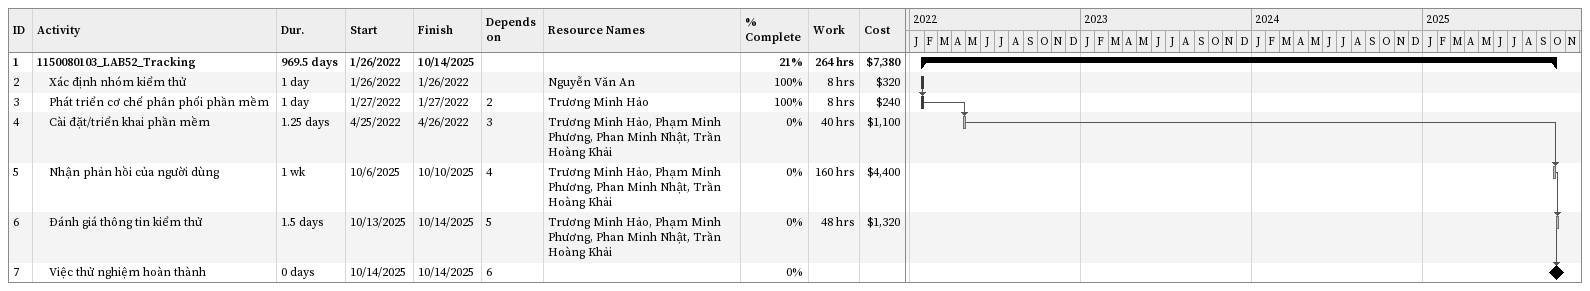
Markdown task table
| ID | Level | Task | Duration | Start | Finish | Predecessors | Resources | % complete | Work (h) | Cost ($) |
|---|---|---|---|---|---|---|---|---|---|---|
| 1 | 1 | **1150080103_LAB52_Tracking** | 969.5d | 2022-01-26 | 2025-10-14 |  |  | 21 | 264 | 7380 |
| 2 | 2 | Xác định nhóm kiểm thử | 1d | 2022-01-26 | 2022-01-26 |  | Nguyễn Văn An | 100 | 8 | 320 |
| 3 | 2 | Phát triển cơ chế phân phối phần mềm | 1d | 2022-01-27 | 2022-01-27 | 2 | Trương Minh Hảo | 100 | 8 | 240 |
| 4 | 2 | Cài đặt/triển khai phần mềm | 1.25d | 2022-04-25 | 2022-04-26 | 3 | Trương Minh Hảo, Phạm Minh Phương, Phan Minh Nhật, Trần Hoàng Khải | 0 | 40 | 1100 |
| 5 | 2 | Nhận phản hồi của người dùng | 1w | 2025-10-06 | 2025-10-10 | 4 | Trương Minh Hảo, Phạm Minh Phương, Phan Minh Nhật, Trần Hoàng Khải | 0 | 160 | 4400 |
| 6 | 2 | Đánh giá thông tin kiểm thử | 1.5d | 2025-10-13 | 2025-10-14 | 5 | Trương Minh Hảo, Phạm Minh Phương, Phan Minh Nhật, Trần Hoàng Khải | 0 | 48 | 1320 |
| 7 | 2 | Việc thử nghiệm hoàn thành | 0d | 2025-10-14 | 2025-10-14 | 6 |  | 0 |  |  |
